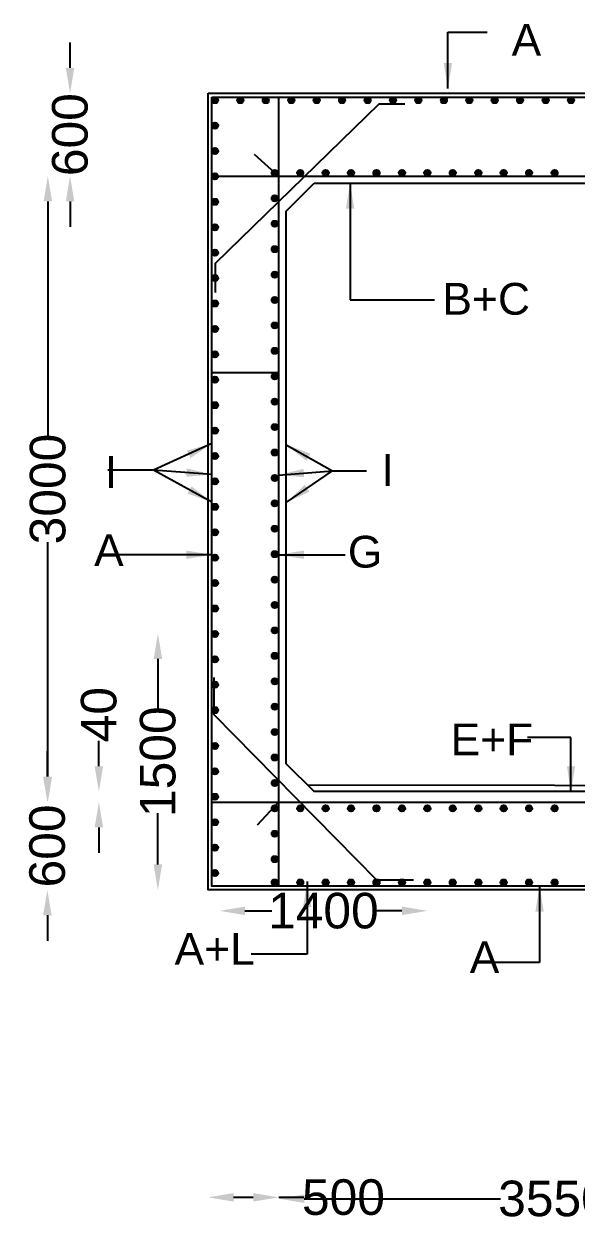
# Model space of a CAD drawing. Header units: millimetres. Extents: x 5124 to 2430164, y 2311 to 45642708.
# Drawn here: x 2356274 to 2360615, y 45617030 to 45626457 of the extents above; entities that cross this region are included whole.
import ezdxf

# ---------------------------------------------------------------- set-up
doc = ezdxf.new("R2010")
doc.units = ezdxf.units.MM
doc.header["$MEASUREMENT"] = 0
for name, color, linetype in [('DIMENSION', 7, 'Continuous'), ('DRAWING', 7, 'Continuous'), ('TEXT', 7, 'Continuous')]:
    doc.layers.add(name, color=color, linetype=linetype)
doc.styles.get("Standard").update_dxf_attribs({"font": 'arial.ttf', "height": 280})
doc.dimstyles.get("Standard").update_dxf_attribs({"dimtxt": 225, "dimasz": 200, "dimexe": 0.18, "dimexo": 0.0625, "dimgap": 0.09, "dimtad": 0, "dimdec": 0, "dimzin": 0, "dimdsep": 46, "dimtxsty": 'Standard', "dimcen": 0.09, "dimse1": 1, "dimse2": 1, "dimadec": 0, "dimazin": 0, "dimtfac": 1, "dimtdec": 0, "dimtofl": 0, "dimtmove": 0, "dimatfit": 3, "dimfxl": 1, "dimtolj": 1, "dimtzin": 0, "dimarcsym": 0})

# ---------------------------------------------------------------- blocks, each defined once
blk = doc.blocks.new('*D129')
at = {"layer": 'Defpoints', "color": 0, "transparency": 16777216}
for p in [(2356636.5, 45625911.8), (2357850.9, 45625911.8), (2357850.9, 45625260.9)]:
    blk.add_point(p, dxfattribs=at)
at = {"layer": 'DIMENSION', "color": 0, "lineweight": -2, "transparency": 16777216}
for p, q in [((2356636.5, 45626111.8), (2356636.5, 45626311.8)), ((2356636.5, 45625060.9), (2356636.5, 45624860.9))]:
    blk.add_line(p, q, dxfattribs=at)
at = {"layer": 'DIMENSION', "color": 0, "transparency": 16777216}
for points in [[(2356603.2, 45626111.8), (2356669.8, 45626111.8), (2356636.5, 45625911.8)], [(2356603.2, 45625060.9), (2356669.8, 45625060.9), (2356636.5, 45625260.9)]]:
    blk.add_solid(points, dxfattribs=at)
at = {"layer": 'DIMENSION', "color": 0, "transparency": 16777216, "insert": (2356636.5, 45625586.4), "char_height": 280, "attachment_point": 5, "rotation": 90}
blk.add_mtext('\\A1;600', dxfattribs=at)
blk = doc.blocks.new('*D130')
at = {"layer": 'Defpoints', "color": 0, "transparency": 16777216}
for p in [(2358052.3, 45625260.9), (2356461.8, 45620334.5), (2357830.5, 45620334.5)]:
    blk.add_point(p, dxfattribs=at)
at = {"layer": 'DIMENSION', "color": 0, "lineweight": -2, "transparency": 16777216}
for p, q in [((2356461.8, 45625060.9), (2356461.8, 45623215.3)), ((2356461.8, 45620534.5), (2356461.8, 45622380.1))]:
    blk.add_line(p, q, dxfattribs=at)
at = {"layer": 'DIMENSION', "color": 0, "transparency": 16777216}
for points in [[(2356428.5, 45625060.9), (2356495.2, 45625060.9), (2356461.8, 45625260.9)], [(2356428.5, 45620534.5), (2356495.2, 45620534.5), (2356461.8, 45620334.5)]]:
    blk.add_solid(points, dxfattribs=at)
at = {"layer": 'DIMENSION', "color": 0, "transparency": 16777216, "insert": (2356461.8, 45622797.7), "char_height": 280, "attachment_point": 5, "rotation": 90}
blk.add_mtext('\\A1;3000', dxfattribs=at)
blk = doc.blocks.new('*D131')
at = {"layer": 'Defpoints', "color": 0, "transparency": 16777216}
for p in [(2356863.2, 45620416.5), (2358634.1, 45620416.5), (2358634.1, 45620334.5)]:
    blk.add_point(p, dxfattribs=at)
at = {"layer": 'DIMENSION', "color": 0, "lineweight": -2, "transparency": 16777216}
for p, q in [((2356863.2, 45620616.5), (2356863.2, 45620816.5)), ((2356863.2, 45620134.5), (2356863.2, 45619934.5))]:
    blk.add_line(p, q, dxfattribs=at)
at = {"layer": 'DIMENSION', "color": 0, "transparency": 16777216}
for points in [[(2356829.8, 45620616.5), (2356896.5, 45620616.5), (2356863.2, 45620416.5)], [(2356829.8, 45620134.5), (2356896.5, 45620134.5), (2356863.2, 45620334.5)]]:
    blk.add_solid(points, dxfattribs=at)
at = {"layer": 'DIMENSION', "color": 0, "transparency": 16777216, "insert": (2356863.2, 45621022.3), "char_height": 280, "attachment_point": 5, "rotation": 90}
blk.add_mtext('\\A1;40', dxfattribs=at)
blk = doc.blocks.new('*D132')
at = {"layer": 'Defpoints', "color": 0, "transparency": 16777216}
for p in [(2358001.8, 45620334.5), (2356457.8, 45619643.6), (2358001.8, 45619643.6)]:
    blk.add_point(p, dxfattribs=at)
at = {"layer": 'DIMENSION', "color": 0, "lineweight": -2, "transparency": 16777216}
for p, q in [((2356457.8, 45620534.5), (2356457.8, 45620734.5)), ((2356457.8, 45619443.6), (2356457.8, 45619243.6))]:
    blk.add_line(p, q, dxfattribs=at)
at = {"layer": 'DIMENSION', "color": 0, "transparency": 16777216}
for points in [[(2356424.5, 45620534.5), (2356491.2, 45620534.5), (2356457.8, 45620334.5)], [(2356424.5, 45619443.6), (2356491.2, 45619443.6), (2356457.8, 45619643.6)]]:
    blk.add_solid(points, dxfattribs=at)
at = {"layer": 'DIMENSION', "color": 0, "transparency": 16777216, "insert": (2356457.8, 45619989.1), "char_height": 280, "attachment_point": 5, "rotation": 90}
blk.add_mtext('\\A1;600', dxfattribs=at)
blk = doc.blocks.new('*D137')
at = {"layer": 'Defpoints', "color": 0, "transparency": 16777216}
for p in [(2357721.9, 45619643.6), (2358277.5, 45619643.6), (2358277.5, 45617224.3)]:
    blk.add_point(p, dxfattribs=at)
at = {"layer": 'DIMENSION', "color": 0, "lineweight": -2, "transparency": 16777216}
for p, q in [((2357921.9, 45617224.3), (2358077.5, 45617224.3)), ((2358277.5, 45617224.3), (2358477.5, 45617224.3))]:
    blk.add_line(p, q, dxfattribs=at)
at = {"layer": 'DIMENSION', "color": 0, "transparency": 16777216}
for points in [[(2357921.9, 45617257.7), (2357921.9, 45617191), (2357721.9, 45617224.3)], [(2358077.5, 45617257.7), (2358077.5, 45617191), (2358277.5, 45617224.3)]]:
    blk.add_solid(points, dxfattribs=at)
at = {"layer": 'DIMENSION', "color": 0, "transparency": 16777216, "insert": (2358786.4, 45617224.3), "char_height": 280, "attachment_point": 5}
blk.add_mtext('\\A1;500', dxfattribs=at)
blk = doc.blocks.new('*D119')
at = {"layer": 'Defpoints', "color": 0, "transparency": 16777216}
for p in [(2358277.5, 45617224.3), (2362599.1, 45617224.3), (2362599.1, 45617213.6)]:
    blk.add_point(p, dxfattribs=at)
at = {"layer": 'DIMENSION', "color": 0, "lineweight": -2, "transparency": 16777216}
for p, q in [((2358477.5, 45617213.6), (2360020.7, 45617213.6)), ((2362399.1, 45617213.6), (2360855.9, 45617213.6))]:
    blk.add_line(p, q, dxfattribs=at)
at = {"layer": 'DIMENSION', "color": 0, "transparency": 16777216}
for points in [[(2358477.5, 45617247), (2358477.5, 45617180.3), (2358277.5, 45617213.6)], [(2362399.1, 45617247), (2362399.1, 45617180.3), (2362599.1, 45617213.6)]]:
    blk.add_solid(points, dxfattribs=at)
at = {"layer": 'DIMENSION', "color": 0, "transparency": 16777216, "insert": (2360438.3, 45617213.6), "char_height": 280, "attachment_point": 5}
blk.add_mtext('\\A1;3550', dxfattribs=at)
blk = doc.blocks.new('*D144')
at = {"layer": 'Defpoints', "color": 0, "transparency": 16777216}
for p in [(2357811.3, 45619707.2), (2359446.3, 45619677.4), (2359446.3, 45619478.5)]:
    blk.add_point(p, dxfattribs=at)
at = {"layer": 'TEXT', "color": 0, "lineweight": -2, "transparency": 16777216}
for p, q in [((2358011.3, 45619478.5), (2358224.3, 45619478.5)), ((2359246.3, 45619478.5), (2359033.3, 45619478.5))]:
    blk.add_line(p, q, dxfattribs=at)
at = {"layer": 'TEXT', "color": 0, "transparency": 16777216}
for points in [[(2358011.3, 45619511.8), (2358011.3, 45619445.1), (2357811.3, 45619478.5)], [(2359246.3, 45619511.8), (2359246.3, 45619445.1), (2359446.3, 45619478.5)]]:
    blk.add_solid(points, dxfattribs=at)
at = {"layer": 'TEXT', "color": 0, "transparency": 16777216, "insert": (2358628.8, 45619478.5), "char_height": 280, "attachment_point": 5}
blk.add_mtext('\\A1;1400', dxfattribs=at)
blk = doc.blocks.new('*D145')
at = {"layer": 'Defpoints', "color": 0, "transparency": 16777216}
for p in [(2356932.9, 45621660.9), (2356984.6, 45619643.6), (2357327.2, 45619643.6)]:
    blk.add_point(p, dxfattribs=at)
at = {"layer": 'TEXT', "color": 0, "lineweight": -2, "transparency": 16777216}
for p, q in [((2357327.2, 45621460.9), (2357327.2, 45621056.8)), ((2357327.2, 45619843.6), (2357327.2, 45620247.8))]:
    blk.add_line(p, q, dxfattribs=at)
at = {"layer": 'TEXT', "color": 0, "transparency": 16777216}
for points in [[(2357293.9, 45621460.9), (2357360.5, 45621460.9), (2357327.2, 45621660.9)], [(2357293.9, 45619843.6), (2357360.5, 45619843.6), (2357327.2, 45619643.6)]]:
    blk.add_solid(points, dxfattribs=at)
at = {"layer": 'TEXT', "color": 0, "transparency": 16777216, "insert": (2357327.2, 45620652.3), "char_height": 280, "attachment_point": 5, "rotation": 90}
blk.add_mtext('\\A1;1500', dxfattribs=at)

msp = doc.modelspace()

# ---------------------------------------------------------------- hatches: boundary and pattern name
at = {"layer": 'DRAWING'}
for points in [[(2357800.2, 45625857.7, 0.973258), (2357751.7, 45625859.1), (2357751.7, 45625856.4, 0.973258)], [(2358000.2, 45625857.7, 0.973258), (2357951.7, 45625859.1), (2357951.7, 45625856.4, 0.973258)], [(2358200.2, 45625857.7, 0.973258), (2358151.7, 45625859.1), (2358151.7, 45625856.4, 0.973258)], [(2358400.2, 45625857.7, 0.973258), (2358351.7, 45625859.1), (2358351.7, 45625856.4, 0.973258)], [(2358600.2, 45625857.7, 0.973258), (2358551.7, 45625859.1), (2358551.7, 45625856.4, 0.973258)], [(2358800.2, 45625857.7, 0.973258), (2358751.7, 45625859.1), (2358751.7, 45625856.4, 0.973258)], [(2359000.2, 45625857.7, 0.973258), (2358951.7, 45625859.1), (2358951.7, 45625856.4, 0.973258)], [(2359200.2, 45625857.7, 0.973258), (2359151.7, 45625859.1), (2359151.7, 45625856.4, 0.973258)], [(2359400.2, 45625857.7, 0.973258), (2359351.7, 45625859.1), (2359351.7, 45625856.4, 0.973258)], [(2359600.2, 45625857.7, 0.973258), (2359551.7, 45625859.1), (2359551.7, 45625856.4, 0.973258)], [(2359800.2, 45625857.7, 0.973258), (2359751.7, 45625859.1), (2359751.7, 45625856.4, 0.973258)], [(2360000.2, 45625857.7, 0.973258), (2359951.7, 45625859.1), (2359951.7, 45625856.4, 0.973258)], [(2360200.2, 45625857.7, 0.973258), (2360151.7, 45625859.1), (2360151.7, 45625856.4, 0.973258)], [(2360400.2, 45625857.7, 0.973258), (2360351.7, 45625859.1), (2360351.7, 45625856.4, 0.973258)], [(2360600.2, 45625857.7, 0.973258), (2360551.7, 45625859.1), (2360551.7, 45625856.4, 0.973258)], [(2357800.2, 45625657.7, 0.973258), (2357751.7, 45625659.1), (2357751.7, 45625656.4, 0.973258)], [(2357800.3, 45625657.7, 0.973258), (2357751.7, 45625659.1), (2357751.7, 45625656.4, 0.973258)], [(2357800.2, 45625457.7, 0.973258), (2357751.7, 45625459.1), (2357751.7, 45625456.4, 0.973258)], [(2357800.2, 45625257.7, 0.973258), (2357751.7, 45625259.1), (2357751.7, 45625256.4, 0.973258)], [(2358270.6, 45625285.2, 0.973258), (2358222.1, 45625286.6), (2358222.1, 45625283.9, 0.973258)], [(2358270.7, 45625285.2, 0.973258), (2358222.1, 45625286.6), (2358222.1, 45625283.9, 0.973258)], [(2358470.6, 45625285.2, 0.973258), (2358422.1, 45625286.6), (2358422.1, 45625283.9, 0.973258)], [(2358470.7, 45625285.2, 0.973258), (2358422.1, 45625286.6), (2358422.1, 45625283.9, 0.973258)], [(2358670.6, 45625285.2, 0.973258), (2358622.1, 45625286.6), (2358622.1, 45625283.9, 0.973258)], [(2358670.7, 45625285.2, 0.973258), (2358622.1, 45625286.6), (2358622.1, 45625283.9, 0.973258)], [(2358870.6, 45625285.2, 0.973258), (2358822.1, 45625286.6), (2358822.1, 45625283.9, 0.973258)], [(2358870.7, 45625285.2, 0.973258), (2358822.1, 45625286.6), (2358822.1, 45625283.9, 0.973258)], [(2359070.6, 45625285.2, 0.973258), (2359022.1, 45625286.6), (2359022.1, 45625283.9, 0.973258)], [(2359070.7, 45625285.2, 0.973258), (2359022.1, 45625286.6), (2359022.1, 45625283.9, 0.973258)], [(2359270.6, 45625285.2, 0.973258), (2359222.1, 45625286.6), (2359222.1, 45625283.9, 0.973258)], [(2359270.7, 45625285.2, 0.973258), (2359222.1, 45625286.6), (2359222.1, 45625283.9, 0.973258)], [(2359470.6, 45625285.2, 0.973258), (2359422.1, 45625286.6), (2359422.1, 45625283.9, 0.973258)], [(2359470.7, 45625285.2, 0.973258), (2359422.1, 45625286.6), (2359422.1, 45625283.9, 0.973258)], [(2359670.6, 45625285.2, 0.973258), (2359622.1, 45625286.6), (2359622.1, 45625283.9, 0.973258)], [(2359670.7, 45625285.2, 0.973258), (2359622.1, 45625286.6), (2359622.1, 45625283.9, 0.973258)], [(2359870.6, 45625285.2, 0.973258), (2359822.1, 45625286.6), (2359822.1, 45625283.9, 0.973258)], [(2359870.7, 45625285.2, 0.973258), (2359822.1, 45625286.6), (2359822.1, 45625283.9, 0.973258)], [(2360070.6, 45625285.2, 0.973258), (2360022.1, 45625286.6), (2360022.1, 45625283.9, 0.973258)], [(2360070.7, 45625285.2, 0.973258), (2360022.1, 45625286.6), (2360022.1, 45625283.9, 0.973258)], [(2360270.6, 45625285.2, 0.973258), (2360222.1, 45625286.6), (2360222.1, 45625283.9, 0.973258)], [(2360270.7, 45625285.2, 0.973258), (2360222.1, 45625286.6), (2360222.1, 45625283.9, 0.973258)], [(2360470.6, 45625285.2, 0.973258), (2360422.1, 45625286.6), (2360422.1, 45625283.9, 0.973258)], [(2360470.7, 45625285.2, 0.973258), (2360422.1, 45625286.6), (2360422.1, 45625283.9, 0.973258)], [(2357800.2, 45625057.7, 0.973258), (2357751.7, 45625059.1), (2357751.7, 45625056.4, 0.973258)], [(2358270.6, 45625085.2, 0.973258), (2358222.1, 45625086.6), (2358222.1, 45625083.9, 0.973258)], [(2358270.7, 45625085.2, 0.973258), (2358222.1, 45625086.6), (2358222.1, 45625083.9, 0.973258)], [(2357800.2, 45624857.7, 0.973258), (2357751.7, 45624859.1), (2357751.7, 45624856.4, 0.973258)], [(2358270.6, 45624885.2, 0.973258), (2358222.1, 45624886.6), (2358222.1, 45624883.9, 0.973258)], [(2358270.7, 45624885.2, 0.973258), (2358222.1, 45624886.6), (2358222.1, 45624883.9, 0.973258)], [(2357800.2, 45624657.7, 0.973258), (2357751.7, 45624659.1), (2357751.7, 45624656.4, 0.973258)], [(2358270.6, 45624685.2, 0.973258), (2358222.1, 45624686.6), (2358222.1, 45624683.9, 0.973258)], [(2358270.7, 45624685.2, 0.973258), (2358222.1, 45624686.6), (2358222.1, 45624683.9, 0.973258)], [(2357800.2, 45624457.7, 0.973258), (2357751.7, 45624459.1), (2357751.7, 45624456.4, 0.973258)], [(2358270.6, 45624485.2, 0.973258), (2358222.1, 45624486.6), (2358222.1, 45624483.9, 0.973258)], [(2358270.7, 45624485.2, 0.973258), (2358222.1, 45624486.6), (2358222.1, 45624483.9, 0.973258)], [(2357800.2, 45624257.7, 0.973258), (2357751.7, 45624259.1), (2357751.7, 45624256.4, 0.973258)], [(2358270.6, 45624285.2, 0.973258), (2358222.1, 45624286.6), (2358222.1, 45624283.9, 0.973258)], [(2358270.7, 45624285.2, 0.973258), (2358222.1, 45624286.6), (2358222.1, 45624283.9, 0.973258)], [(2358270.6, 45624085.2, 0.973258), (2358222.1, 45624086.6), (2358222.1, 45624083.9, 0.973258)], [(2358270.7, 45624085.2, 0.973258), (2358222.1, 45624086.6), (2358222.1, 45624083.9, 0.973258)], [(2357800.2, 45624057.7, 0.973258), (2357751.7, 45624059.1), (2357751.7, 45624056.4, 0.973258)], [(2358270.6, 45623885.2, 0.973258), (2358222.1, 45623886.6), (2358222.1, 45623883.9, 0.973258)], [(2358270.7, 45623885.2, 0.973258), (2358222.1, 45623886.6), (2358222.1, 45623883.9, 0.973258)], [(2357800.2, 45623857.7, 0.973258), (2357751.7, 45623859.1), (2357751.7, 45623856.4, 0.973258)], [(2357800.2, 45623657.7, 0.973258), (2357751.7, 45623659.1), (2357751.7, 45623656.4, 0.973258)], [(2358270.6, 45623685.2, 0.973258), (2358222.1, 45623686.6), (2358222.1, 45623683.9, 0.973258)], [(2358270.7, 45623685.2, 0.973258), (2358222.1, 45623686.6), (2358222.1, 45623683.9, 0.973258)], [(2357800.2, 45623457.7, 0.973258), (2357751.7, 45623459.1), (2357751.7, 45623456.4, 0.973258)], [(2358270.6, 45623485.2, 0.973258), (2358222.1, 45623486.6), (2358222.1, 45623483.9, 0.973258)], [(2358270.7, 45623485.2, 0.973258), (2358222.1, 45623486.6), (2358222.1, 45623483.9, 0.973258)], [(2357800.2, 45623257.7, 0.973258), (2357751.7, 45623259.1), (2357751.7, 45623256.4, 0.973258)], [(2358270.6, 45623285.2, 0.973258), (2358222.1, 45623286.6), (2358222.1, 45623283.9, 0.973258)], [(2358270.7, 45623285.2, 0.973258), (2358222.1, 45623286.6), (2358222.1, 45623283.9, 0.973258)], [(2357800.2, 45623057.7, 0.973258), (2357751.7, 45623059.1), (2357751.7, 45623056.4, 0.973258)], [(2358270.6, 45623085.2, 0.973258), (2358222.1, 45623086.6), (2358222.1, 45623083.9, 0.973258)], [(2358270.7, 45623085.2, 0.973258), (2358222.1, 45623086.6), (2358222.1, 45623083.9, 0.973258)], [(2357800.2, 45622857.7, 0.973258), (2357751.7, 45622859.1), (2357751.7, 45622856.4, 0.973258)], [(2358270.6, 45622885.2, 0.973258), (2358222.1, 45622886.6), (2358222.1, 45622883.9, 0.973258)], [(2358270.7, 45622885.2, 0.973258), (2358222.1, 45622886.6), (2358222.1, 45622883.9, 0.973258)], [(2357800.2, 45622657.7, 0.973258), (2357751.7, 45622659.1), (2357751.7, 45622656.4, 0.973258)], [(2358270.6, 45622685.2, 0.973258), (2358222.1, 45622686.6), (2358222.1, 45622683.9, 0.973258)], [(2358270.7, 45622685.2, 0.973258), (2358222.1, 45622686.6), (2358222.1, 45622683.9, 0.973258)], [(2358270.6, 45622485.2, 0.973258), (2358222.1, 45622486.6), (2358222.1, 45622483.9, 0.973258)], [(2358270.7, 45622485.2, 0.973258), (2358222.1, 45622486.6), (2358222.1, 45622483.9, 0.973258)], [(2357800.2, 45622457.7, 0.973258), (2357751.7, 45622459.1), (2357751.7, 45622456.4, 0.973258)], [(2358270.6, 45622285.2, 0.973258), (2358222.1, 45622286.6), (2358222.1, 45622283.9, 0.973258)], [(2358270.7, 45622285.2, 0.973258), (2358222.1, 45622286.6), (2358222.1, 45622283.9, 0.973258)], [(2357800.2, 45622257.7, 0.973258), (2357751.7, 45622259.1), (2357751.7, 45622256.4, 0.973258)], [(2358270.6, 45622085.2, 0.973258), (2358222.1, 45622086.6), (2358222.1, 45622083.9, 0.973258)], [(2358270.7, 45622085.2, 0.973258), (2358222.1, 45622086.6), (2358222.1, 45622083.9, 0.973258)], [(2357800.2, 45622057.7, 0.973258), (2357751.7, 45622059.1), (2357751.7, 45622056.4, 0.973258)], [(2357800.2, 45621857.7, 0.973258), (2357751.7, 45621859.1), (2357751.7, 45621856.4, 0.973258)], [(2358270.6, 45621885.2, 0.973258), (2358222.1, 45621886.6), (2358222.1, 45621883.9, 0.973258)], [(2358270.7, 45621885.2, 0.973258), (2358222.1, 45621886.6), (2358222.1, 45621883.9, 0.973258)], [(2357800.2, 45621657.7, 0.973258), (2357751.7, 45621659.1), (2357751.7, 45621656.4, 0.973258)], [(2358270.6, 45621685.2, 0.973258), (2358222.1, 45621686.6), (2358222.1, 45621683.9, 0.973258)], [(2358270.7, 45621685.2, 0.973258), (2358222.1, 45621686.6), (2358222.1, 45621683.9, 0.973258)], [(2357800.2, 45621457.7, 0.973258), (2357751.7, 45621459.1), (2357751.7, 45621456.4, 0.973258)], [(2358270.6, 45621485.2, 0.973258), (2358222.1, 45621486.6), (2358222.1, 45621483.9, 0.973258)], [(2358270.7, 45621485.2, 0.973258), (2358222.1, 45621486.6), (2358222.1, 45621483.9, 0.973258)], [(2357800.2, 45621257.7, 0.973258), (2357751.7, 45621259.1), (2357751.7, 45621256.4, 0.973258)], [(2358270.6, 45621285.2, 0.973258), (2358222.1, 45621286.6), (2358222.1, 45621283.9, 0.973258)], [(2358270.7, 45621285.2, 0.973258), (2358222.1, 45621286.6), (2358222.1, 45621283.9, 0.973258)], [(2357800.2, 45621057.7, 0.973258), (2357751.7, 45621059.1), (2357751.7, 45621056.4, 0.973258)], [(2358270.6, 45621085.2, 0.973258), (2358222.1, 45621086.6), (2358222.1, 45621083.9, 0.973258)], [(2358270.7, 45621085.2, 0.973258), (2358222.1, 45621086.6), (2358222.1, 45621083.9, 0.973258)], [(2358270.6, 45620885.2, 0.973258), (2358222.1, 45620886.6), (2358222.1, 45620883.9, 0.973258)], [(2358270.7, 45620885.2, 0.973258), (2358222.1, 45620886.6), (2358222.1, 45620883.9, 0.973258)], [(2357800.2, 45620776.2, 0.973258), (2357751.7, 45620777.6), (2357751.7, 45620774.9, 0.973258)], [(2358270.6, 45620685.2, 0.973258), (2358222.1, 45620686.6), (2358222.1, 45620683.9, 0.973258)], [(2358270.7, 45620685.2, 0.973258), (2358222.1, 45620686.6), (2358222.1, 45620683.9, 0.973258)], [(2357800.2, 45620576.2, 0.973258), (2357751.7, 45620577.6), (2357751.7, 45620574.9, 0.973258)], [(2358270.6, 45620485.2, 0.973258), (2358222.1, 45620486.6), (2358222.1, 45620483.9, 0.973258)], [(2358270.7, 45620485.2, 0.973258), (2358222.1, 45620486.6), (2358222.1, 45620483.9, 0.973258)], [(2357800.2, 45620376.2, 0.973258), (2357751.7, 45620377.6), (2357751.7, 45620374.9, 0.973258)], [(2358270.6, 45620285.2, 0.973258), (2358222.1, 45620286.6), (2358222.1, 45620283.9, 0.973258)], [(2358270.7, 45620285.2, 0.973258), (2358222.1, 45620286.6), (2358222.1, 45620283.9, 0.973258)], [(2358470.6, 45620285.2, 0.973258), (2358422.1, 45620286.6), (2358422.1, 45620283.9, 0.973258)], [(2358470.7, 45620285.2, 0.973258), (2358422.1, 45620286.6), (2358422.1, 45620283.9, 0.973258)], [(2358670.6, 45620285.2, 0.973258), (2358622.1, 45620286.6), (2358622.1, 45620283.9, 0.973258)], [(2358670.7, 45620285.2, 0.973258), (2358622.1, 45620286.6), (2358622.1, 45620283.9, 0.973258)], [(2358870.6, 45620285.2, 0.973258), (2358822.1, 45620286.6), (2358822.1, 45620283.9, 0.973258)], [(2358870.7, 45620285.2, 0.973258), (2358822.1, 45620286.6), (2358822.1, 45620283.9, 0.973258)], [(2359070.6, 45620285.2, 0.973258), (2359022.1, 45620286.6), (2359022.1, 45620283.9, 0.973258)], [(2359070.7, 45620285.2, 0.973258), (2359022.1, 45620286.6), (2359022.1, 45620283.9, 0.973258)], [(2359270.6, 45620285.2, 0.973258), (2359222.1, 45620286.6), (2359222.1, 45620283.9, 0.973258)], [(2359270.7, 45620285.2, 0.973258), (2359222.1, 45620286.6), (2359222.1, 45620283.9, 0.973258)], [(2359470.6, 45620285.2, 0.973258), (2359422.1, 45620286.6), (2359422.1, 45620283.9, 0.973258)], [(2359470.7, 45620285.2, 0.973258), (2359422.1, 45620286.6), (2359422.1, 45620283.9, 0.973258)], [(2359670.6, 45620285.2, 0.973258), (2359622.1, 45620286.6), (2359622.1, 45620283.9, 0.973258)], [(2359670.7, 45620285.2, 0.973258), (2359622.1, 45620286.6), (2359622.1, 45620283.9, 0.973258)], [(2359870.6, 45620285.2, 0.973258), (2359822.1, 45620286.6), (2359822.1, 45620283.9, 0.973258)], [(2359870.7, 45620285.2, 0.973258), (2359822.1, 45620286.6), (2359822.1, 45620283.9, 0.973258)], [(2360070.6, 45620285.2, 0.973258), (2360022.1, 45620286.6), (2360022.1, 45620283.9, 0.973258)], [(2360070.7, 45620285.2, 0.973258), (2360022.1, 45620286.6), (2360022.1, 45620283.9, 0.973258)], [(2360270.6, 45620285.2, 0.973258), (2360222.1, 45620286.6), (2360222.1, 45620283.9, 0.973258)], [(2360270.7, 45620285.2, 0.973258), (2360222.1, 45620286.6), (2360222.1, 45620283.9, 0.973258)], [(2360470.6, 45620285.2, 0.973258), (2360422.1, 45620286.6), (2360422.1, 45620283.9, 0.973258)], [(2360470.7, 45620285.2, 0.973258), (2360422.1, 45620286.6), (2360422.1, 45620283.9, 0.973258)], [(2357800.2, 45620176.2, 0.973258), (2357751.7, 45620177.6), (2357751.7, 45620174.9, 0.973258)], [(2358270.6, 45620085.2, 0.973258), (2358222.1, 45620086.6), (2358222.1, 45620083.9, 0.973258)], [(2358270.7, 45620085.2, 0.973258), (2358222.1, 45620086.6), (2358222.1, 45620083.9, 0.973258)], [(2357800.2, 45619976.2, 0.973258), (2357751.7, 45619977.6), (2357751.7, 45619974.9, 0.973258)], [(2358270.6, 45619885.2, 0.973258), (2358222.1, 45619886.6), (2358222.1, 45619883.9, 0.973258)], [(2358270.7, 45619885.2, 0.973258), (2358222.1, 45619886.6), (2358222.1, 45619883.9, 0.973258)], [(2357800.2, 45619776.2, 0.973258), (2357751.7, 45619777.6), (2357751.7, 45619774.9, 0.973258)], [(2358270.6, 45619701.7, 0.973258), (2358222.1, 45619703), (2358222.1, 45619700.4, 0.973258)], [(2358270.7, 45619701.7, 1), (2358222.1, 45619701.7, 1)], [(2358470.6, 45619701.7, 0.973258), (2358422.1, 45619703), (2358422.1, 45619700.4, 0.973258)], [(2358470.7, 45619701.7, 1), (2358422.1, 45619701.7, 1)], [(2358670.6, 45619701.7, 0.973258), (2358622.1, 45619703), (2358622.1, 45619700.4, 0.973258)], [(2358670.7, 45619701.7, 1), (2358622.1, 45619701.7, 1)], [(2358870.6, 45619701.7, 0.973258), (2358822.1, 45619703), (2358822.1, 45619700.4, 0.973258)], [(2358870.7, 45619701.7, 1), (2358822.1, 45619701.7, 1)], [(2359070.6, 45619701.7, 0.973258), (2359022.1, 45619703), (2359022.1, 45619700.4, 0.973258)], [(2359070.7, 45619701.7, 1), (2359022.1, 45619701.7, 1)], [(2359270.6, 45619701.7, 0.973258), (2359222.1, 45619703), (2359222.1, 45619700.4, 0.973258)], [(2359270.7, 45619701.7, 1), (2359222.1, 45619701.7, 1)], [(2359470.6, 45619701.7, 0.973258), (2359422.1, 45619703), (2359422.1, 45619700.4, 0.973258)], [(2359470.7, 45619701.7, 1), (2359422.1, 45619701.7, 1)], [(2359670.6, 45619701.7, 0.973258), (2359622.1, 45619703), (2359622.1, 45619700.4, 0.973258)], [(2359670.7, 45619701.7, 1), (2359622.1, 45619701.7, 1)], [(2359870.6, 45619701.7, 0.973258), (2359822.1, 45619703), (2359822.1, 45619700.4, 0.973258)], [(2359870.7, 45619701.7, 1), (2359822.1, 45619701.7, 1)], [(2360070.6, 45619701.7, 0.973258), (2360022.1, 45619703), (2360022.1, 45619700.4, 0.973258)], [(2360070.7, 45619701.7, 1), (2360022.1, 45619701.7, 1)], [(2360270.6, 45619701.7, 0.973258), (2360222.1, 45619703), (2360222.1, 45619700.4, 0.973258)], [(2360270.7, 45619701.7, 1), (2360222.1, 45619701.7, 1)], [(2360470.6, 45619701.7, 0.973258), (2360422.1, 45619703), (2360422.1, 45619700.4, 0.973258)], [(2360470.7, 45619701.7, 1), (2360422.1, 45619701.7, 1)]]:
    msp.add_hatch(color=256, dxfattribs=at).paths.add_polyline_path(points)

# ---------------------------------------------------------------- linework, layer by layer
for points in [[(2357721.9, 45625911.8), (2381721.3, 45625911.8), (2381721.3, 45619643.6), (2357721.9, 45619643.6)], [(2357751.7, 45625882), (2381691.5, 45625882), (2381691.5, 45619673.4), (2357751.7, 45619673.4)], [(2358556.9, 45625205.2), (2362338.5, 45625205.2), (2362558.8, 45624984.9), (2362558.8, 45620636.7), (2362338.5, 45620416.5), (2358556.9, 45620416.5), (2358336.7, 45620636.7), (2358336.7, 45624984.9)]]:
    msp.add_lwpolyline(points, close=True, dxfattribs=at)
for points in [[(2358275, 45625882), (2358275, 45619673.4)], [(2357781.5, 45624344.8), (2357781.5, 45624576.1), (2359066.6, 45625829.9), (2359268.1, 45625829.9)], [(2358275, 45625260.9), (2358087.8, 45625431.4)], [(2357751.7, 45625260.9), (2362917.1, 45625260.9)], [(2357751.7, 45623714.7), (2358275, 45623714.7)], [(2357767.2, 45621313.8), (2357767.2, 45621022.9), (2359046.8, 45619721.4), (2359338.5, 45619721.4)], [(2358503.6, 45620469.8), (2362387.7, 45620465.7)], [(2357751.7, 45620334.5), (2381691.5, 45620334.5)], [(2358275, 45620334.5), (2358106.9, 45620153.8)]]:
    msp.add_lwpolyline(points, dxfattribs=at)
for centre in [(2357775.9, 45625857.7), (2357975.9, 45625857.7), (2358175.9, 45625857.7), (2358375.9, 45625857.7), (2358575.9, 45625857.7), (2358775.9, 45625857.7), (2358975.9, 45625857.7), (2359175.9, 45625857.7), (2359375.9, 45625857.7), (2359575.9, 45625857.7), (2359775.9, 45625857.7), (2359975.9, 45625857.7), (2360175.9, 45625857.7), (2360375.9, 45625857.7), (2360575.9, 45625857.7), (2357775.9, 45625657.7), (2357776, 45625657.7), (2357775.9, 45625457.7), (2357775.9, 45625257.7), (2358246.3, 45625285.2), (2358246.4, 45625285.2), (2358446.3, 45625285.2), (2358446.4, 45625285.2), (2358646.3, 45625285.2), (2358646.4, 45625285.2), (2358846.3, 45625285.2), (2358846.4, 45625285.2), (2359046.3, 45625285.2), (2359046.4, 45625285.2), (2359246.3, 45625285.2), (2359246.4, 45625285.2), (2359446.3, 45625285.2), (2359446.4, 45625285.2), (2359646.3, 45625285.2), (2359646.4, 45625285.2), (2359846.3, 45625285.2), (2359846.4, 45625285.2), (2360046.3, 45625285.2), (2360046.4, 45625285.2), (2360246.3, 45625285.2), (2360246.4, 45625285.2), (2360446.3, 45625285.2), (2360446.4, 45625285.2), (2357775.9, 45625057.7), (2358246.3, 45625085.2), (2358246.4, 45625085.2), (2357775.9, 45624857.7), (2358246.3, 45624885.2), (2358246.4, 45624885.2), (2357775.9, 45624657.7), (2358246.3, 45624685.2), (2358246.4, 45624685.2), (2357775.9, 45624457.7), (2358246.3, 45624485.2), (2358246.4, 45624485.2), (2357775.9, 45624257.7), (2358246.3, 45624285.2), (2358246.4, 45624285.2), (2358246.3, 45624085.2), (2358246.4, 45624085.2), (2357775.9, 45624057.7), (2358246.3, 45623885.2), (2358246.4, 45623885.2), (2357775.9, 45623857.7), (2357775.9, 45623657.7), (2358246.3, 45623685.2), (2358246.4, 45623685.2), (2357775.9, 45623457.7), (2358246.3, 45623485.2), (2358246.4, 45623485.2), (2357775.9, 45623257.7), (2358246.3, 45623285.2), (2358246.4, 45623285.2), (2357775.9, 45623057.7), (2358246.3, 45623085.2), (2358246.4, 45623085.2), (2357775.9, 45622857.7), (2358246.3, 45622885.2), (2358246.4, 45622885.2), (2357775.9, 45622657.7), (2358246.3, 45622685.2), (2358246.4, 45622685.2), (2358246.3, 45622485.2), (2358246.4, 45622485.2), (2357775.9, 45622457.7), (2358246.3, 45622285.2), (2358246.4, 45622285.2), (2357775.9, 45622257.7), (2358246.3, 45622085.2), (2358246.4, 45622085.2), (2357775.9, 45622057.7), (2357775.9, 45621857.7), (2358246.3, 45621885.2), (2358246.4, 45621885.2), (2357775.9, 45621657.7), (2358246.3, 45621685.2), (2358246.4, 45621685.2), (2357775.9, 45621457.7), (2358246.3, 45621485.2), (2358246.4, 45621485.2), (2357775.9, 45621257.7), (2358246.3, 45621285.2), (2358246.4, 45621285.2), (2357775.9, 45621057.7), (2358246.3, 45621085.2), (2358246.4, 45621085.2), (2358246.3, 45620885.2), (2358246.4, 45620885.2), (2357775.9, 45620776.2), (2358246.3, 45620685.2), (2358246.4, 45620685.2), (2357775.9, 45620576.2), (2358246.3, 45620485.2), (2358246.4, 45620485.2), (2357775.9, 45620376.2), (2358246.3, 45620285.2), (2358246.4, 45620285.2), (2358446.3, 45620285.2), (2358446.4, 45620285.2), (2358646.3, 45620285.2), (2358646.4, 45620285.2), (2358846.3, 45620285.2), (2358846.4, 45620285.2), (2359046.3, 45620285.2), (2359046.4, 45620285.2), (2359246.3, 45620285.2), (2359246.4, 45620285.2), (2359446.3, 45620285.2), (2359446.4, 45620285.2), (2359646.3, 45620285.2), (2359646.4, 45620285.2), (2359846.3, 45620285.2), (2359846.4, 45620285.2), (2360046.3, 45620285.2), (2360046.4, 45620285.2), (2360246.3, 45620285.2), (2360246.4, 45620285.2), (2360446.3, 45620285.2), (2360446.4, 45620285.2), (2357775.9, 45620176.2), (2358246.3, 45620085.2), (2358246.4, 45620085.2), (2357775.9, 45619976.2), (2358246.3, 45619885.2), (2358246.4, 45619885.2), (2357775.9, 45619776.2), (2358246.3, 45619701.7), (2358246.4, 45619701.7), (2358446.3, 45619701.7), (2358446.4, 45619701.7), (2358646.3, 45619701.7), (2358646.4, 45619701.7), (2358846.3, 45619701.7), (2358846.4, 45619701.7), (2359046.3, 45619701.7), (2359046.4, 45619701.7), (2359246.3, 45619701.7), (2359246.4, 45619701.7), (2359446.3, 45619701.7), (2359446.4, 45619701.7), (2359646.3, 45619701.7), (2359646.4, 45619701.7), (2359846.3, 45619701.7), (2359846.4, 45619701.7), (2360046.3, 45619701.7), (2360046.4, 45619701.7), (2360246.3, 45619701.7), (2360246.4, 45619701.7), (2360446.3, 45619701.7), (2360446.4, 45619701.7)]:
    msp.add_circle(centre, 24.3, dxfattribs=at)

# ---------------------------------------------------------------- texts
at = {"layer": 'TEXT', "char_height": 250, "attachment_point": 1}
for s, insert, width in [('\\pi1.3353;A', (2360107.4, 45626457.4), 236.129), ('\\pi-3.0613;B+C', (2359567.4, 45624419.5), 643.605), ('\\pi305.26;I', (2356604.5, 45623056.8), 643.605), ('\\pi305.26;I', (2358781, 45623072.2), 643.605), ('\\pi1.3353;A', (2356824.2, 45622441.2), 236.129), ('\\pi2.4437;G', (2358818.4, 45622429.5), 236.129), ('\\pi149.58;E+F', (2359479.4, 45620952.8), 905.745), ('\\pi-191.28;A+L', (2357649.4, 45619304.5), 236.129), ('\\pi1.3353;A', (2359778, 45619238.8), 236.129)]:
    msp.add_mtext(s, dxfattribs=dict(at, insert=insert, width=width))

# ---------------------------------------------------------------- dimensions: what is measured, and where the dimension line sits
at = {"layer": 'DIMENSION'}
for base, p1, p2, text, picture, middle in [((2356636.5, 45625911.8), (2357850.9, 45625260.9), (2357850.9, 45625911.8), '600', '*D129', (2356636.5, 45625586.4)), ((2356461.8, 45620334.5), (2358052.3, 45625260.9), (2357830.5, 45620334.5), '3000', '*D130', (2356461.8, 45622797.7)), ((2356863.2, 45620416.5), (2358634.1, 45620334.5), (2358634.1, 45620416.5), '40', '*D131', (2356863.2, 45621022.3)), ((2356457.8, 45619643.6), (2358001.8, 45620334.5), (2358001.8, 45619643.6), '600', '*D132', (2356457.8, 45619989.1))]:
    dim = msp.add_linear_dim(base=base, p1=p1, p2=p2, angle=90, text=text, dimstyle='Standard', override={"dimfxl": 2000}, dxfattribs=at)
    dim.commit()
    dim.dimension.update_dxf_attribs({"geometry": picture, "text_midpoint": middle})
for base, p1, p2, text, picture, middle in [((2358277.5, 45617224.3), (2357721.9, 45619643.6), (2358277.5, 45619643.6), '500', '*D137', (2358786.4, 45617224.3)), ((2362599.1, 45617213.6), (2358277.5, 45617224.3), (2362599.1, 45617224.3), '3550', '*D119', (2360438.3, 45617213.6))]:
    dim = msp.add_linear_dim(base=base, p1=p1, p2=p2, text=text, dimstyle='Standard', override={"dimfxl": 2000}, dxfattribs=at)
    dim.commit()
    dim.dimension.update_dxf_attribs({"geometry": picture, "text_midpoint": middle})
at = {"layer": 'TEXT'}
dim = msp.add_linear_dim(base=(2357327.2, 45619643.6), p1=(2356932.9, 45621660.9), p2=(2356984.6, 45619643.6), angle=90, text='1500', dimstyle='Standard', override={"dimfxl": 2000}, dxfattribs=at)
dim.commit()
dim.dimension.update_dxf_attribs({"geometry": '*D145', "text_midpoint": (2357327.2, 45620652.3)})
dim = msp.add_linear_dim(base=(2359446.3, 45619478.5), p1=(2357811.3, 45619707.2), p2=(2359446.3, 45619677.4), text='1400', dimstyle='Standard', override={"dimfxl": 2000}, dxfattribs=at)
dim.commit()
dim.dimension.update_dxf_attribs({"geometry": '*D144', "text_midpoint": (2358628.8, 45619478.5)})

# ---------------------------------------------------------------- leaders
at = {"layer": 'DRAWING'}
for points in [[(2359607.6, 45625949.5), (2359607.6, 45626393.9), (2359916.4, 45626393.9)], [(2358838.8, 45625205.2), (2358838.8, 45624287), (2359502.7, 45624287)], [(2357751.7, 45623154.8), (2357293, 45622945), (2356933.3, 45622945)], [(2358336.7, 45623146.9), (2358699.5, 45622941.1), (2358967.8, 45622941.1)], [(2357751.7, 45622913.4), (2357293, 45622945)], [(2357751.7, 45622695), (2357293, 45622945)], [(2358275, 45622908), (2358699.5, 45622941.1)], [(2358336.7, 45622690.6), (2358699.5, 45622941.1)], [(2357751.7, 45622280.7), (2356920.3, 45622280.7)], [(2358275, 45622280.7), (2358799, 45622280.7)], [(2360575.7, 45620416.5), (2360575.7, 45620842), (2360232.5, 45620842)], [(2358501.5, 45619708.4), (2358501.5, 45619136.5), (2358060.7, 45619136.5)], [(2360328.7, 45619673.4), (2360328.7, 45619072.9), (2359927.7, 45619072.9)]]:
    msp.add_leader(points, dimstyle='Standard', override={"dimgap": 0.09, "dimtad": 0, "dimfxl": 2000}, dxfattribs=at)

doc.saveas('drawing.dxf')
